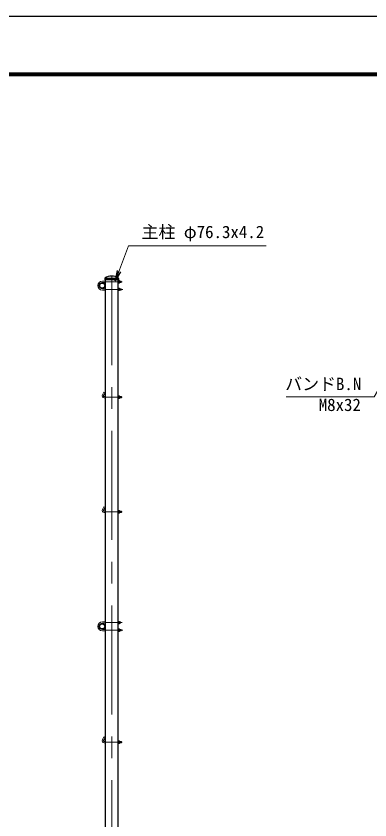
# Model space of a CAD drawing. Units: millimetres, scale not verified. Extents: x -6300 to 6300, y -4455 to 4455.
# Drawn here: x -1161 to 897, y -222 to 4455 of the extents above; entities that cross this region are included whole.
import ezdxf
from ezdxf.enums import TextEntityAlignment as Align

# ---------------------------------------------------------------- set-up
doc = ezdxf.new("R2010")
doc.units = ezdxf.units.MM
doc.header["$LTSCALE"] = 20
doc.linetypes.add('USER1', pattern=[50.8, 31.75, -6.35, 6.35, -6.35])
for name, color, linetype, lineweight in [('0-0_D-STR1', 1, 'Continuous', 25), ('0-1_D-STR3', 3, 'Continuous', 13), ('0-2_D-BMK', 2, 'USER1', 13), ('0-5_0', 7, 'Continuous', 25), ('0-A_D-STR-TXT', 7, 'Continuous', 13), ('0-C_D-TTL', 7, 'Continuous', 25)]:
    doc.layers.add(name, color=color, linetype=linetype, lineweight=lineweight)
doc.styles.add('ＭＳ ゴシック', font='')
doc.styles.get('ＭＳ ゴシック').set_extended_font_data('MS Gothic')

# ---------------------------------------------------------------- blocks, each defined once
blk = doc.blocks.new('_Open')
at = {"layer": '0-5_0'}
blk.add_line((-20, 3.333), (0, 0), dxfattribs=at)
blk.add_lwpolyline([(-20, -3.333), (0, 0), (-20, 0)], dxfattribs=at)

msp = doc.modelspace()

# ---------------------------------------------------------------- linework, layer by layer
at = {"layer": '0-0_D-STR1'}
for p, q in [((-644.95, 2929.07), (-644.95, 2921.01)), ((-564.75, 2929.01), (-644.95, 2929.01)), ((-564.75, 2921.01), (-644.95, 2921.01)), ((-564.75, 2929.07), (-564.75, 2921.01))]:
    msp.add_line(p, q, dxfattribs=at)
msp.add_lwpolyline([(-643, 2921.01), (-643, -1625.99), (-566.7, -1625.99), (-566.7, 2921.01)], dxfattribs=at)
for centre, radius in [((-660, 2887.01), 17), ((-660, 2887.01), 14.7), ((-660.37, 904.01), 17), ((-660.37, 904.01), 14.7)]:
    msp.add_circle(centre, radius, dxfattribs=at)
for centre, radius, start, end in [((-643.45, 2929.07), 1.5, 123.03241, 180), ((-604.85, 2869.7), 72.31, 56.96759, 123.03241), ((-566.25, 2929.07), 1.5, 0, 56.96759)]:
    msp.add_arc(centre, radius, start, end, dxfattribs=at)
at = {"layer": '0-1_D-STR3'}
for p, q in [((-659, 2913.01), (-643, 2913.01)), ((-659, 2905.01), (-643, 2905.01)), ((-566.7, 2916.51), (-560.9, 2916.51)), ((-566.7, 2916.51), (-566.7, 2901.51)), ((-560.9, 2912.76), (-566.7, 2912.76)), ((-560.9, 2905.26), (-566.7, 2905.26)), ((-566.7, 2901.51), (-560.9, 2901.51)), ((-560.2, 2914.93), (-560.2, 2903.37)), ((-560.2, 2913.01), (-550.2, 2913.01)), ((-560.2, 2912.31), (-549.5, 2912.31)), ((-560.2, 2905.71), (-549.5, 2905.71)), ((-560.2, 2905.01), (-550.2, 2905.01)), ((-550.2, 2905.01), (-549, 2906.21)), ((-549, 2911.81), (-549, 2906.21)), ((-659, 2869.01), (-643, 2869.01)), ((-659, 2861.01), (-643, 2861.01)), ((-560.9, 2868.76), (-566.7, 2868.76)), ((-560.9, 2861.26), (-566.7, 2861.26)), ((-566.7, 2857.51), (-560.9, 2857.51)), ((-560.2, 2859.09), (-560.2, 2870.66)), ((-560.2, 2869.01), (-550.2, 2869.01)), ((-560.2, 2868.31), (-549.5, 2868.31)), ((-560.2, 2861.71), (-549.5, 2861.71)), ((-560.2, 2861.01), (-550.2, 2861.01)), ((-550.2, 2861.01), (-549, 2862.21)), ((-549, 2867.81), (-549, 2862.21)), ((-649.93, 2267.6), (-658.93, 2252.01)), ((-649.93, 2267.6), (-658.93, 2252.01)), ((-643, 2263.6), (-652, 2248.01)), ((-643, 2263.6), (-652, 2248.01)), ((-643, 2263.6), (-649.93, 2267.6)), ((-643, 2263.6), (-649.93, 2267.6)), ((-566.7, 2245.51), (-566.7, 2230.51)), ((-566.7, 2245.51), (-560.9, 2245.51)), ((-566.7, 2245.51), (-566.7, 2230.51)), ((-566.7, 2245.51), (-560.9, 2245.51)), ((-648.54, 2242.01), (-643, 2242.01)), ((-648.54, 2242.01), (-643, 2242.01)), ((-648.54, 2234.01), (-643, 2234.01)), ((-648.54, 2234.01), (-643, 2234.01)), ((-560.9, 2241.76), (-566.7, 2241.76)), ((-560.9, 2241.76), (-566.7, 2241.76)), ((-560.9, 2234.26), (-566.7, 2234.26)), ((-560.9, 2234.26), (-566.7, 2234.26)), ((-566.7, 2230.51), (-560.9, 2230.51)), ((-566.7, 2230.51), (-560.9, 2230.51)), ((-560.2, 2243.93), (-560.2, 2232.37)), ((-560.2, 2243.93), (-560.2, 2232.37)), ((-560.2, 2242.01), (-549.74, 2242.01)), ((-560.2, 2242.01), (-549.74, 2242.01)), ((-560.2, 2241.31), (-549.04, 2241.31)), ((-560.2, 2241.31), (-549.04, 2241.31)), ((-560.2, 2234.71), (-549.04, 2234.71)), ((-560.2, 2234.71), (-549.04, 2234.71)), ((-560.2, 2234.01), (-549.74, 2234.01)), ((-560.2, 2234.01), (-549.74, 2234.01)), ((-549.74, 2242.01), (-549.74, 2234.01)), ((-548.54, 2240.81), (-549.74, 2242.01)), ((-549.74, 2234.01), (-548.54, 2235.21)), ((-549.74, 2234.01), (-548.54, 2235.21)), ((-548.54, 2240.81), (-548.54, 2235.21)), ((-548.54, 2240.81), (-548.54, 2235.21)), ((-548.54, 2240.81), (-548.54, 2235.21)), ((-548.54, 2240.81), (-548.54, 2235.21)), ((-649.93, 1600.6), (-658.93, 1585.01)), ((-649.93, 1600.6), (-658.93, 1585.01)), ((-643, 1596.6), (-652, 1581.01)), ((-643, 1596.6), (-652, 1581.01)), ((-643, 1596.6), (-649.93, 1600.6)), ((-643, 1596.6), (-649.93, 1600.6)), ((-648.54, 1575.01), (-643, 1575.01)), ((-648.54, 1575.01), (-643, 1575.01)), ((-648.54, 1567.01), (-643, 1567.01)), ((-648.54, 1567.01), (-643, 1567.01)), ((-566.7, 1578.51), (-566.7, 1563.51)), ((-566.7, 1578.51), (-560.9, 1578.51)), ((-566.7, 1578.51), (-566.7, 1563.51)), ((-566.7, 1578.51), (-560.9, 1578.51)), ((-560.9, 1574.76), (-566.7, 1574.76)), ((-560.9, 1574.76), (-566.7, 1574.76)), ((-560.9, 1567.26), (-566.7, 1567.26)), ((-560.9, 1567.26), (-566.7, 1567.26)), ((-566.7, 1563.51), (-560.9, 1563.51)), ((-566.7, 1563.51), (-560.9, 1563.51)), ((-560.2, 1576.93), (-560.2, 1565.37)), ((-560.2, 1576.93), (-560.2, 1565.37)), ((-560.2, 1575.01), (-549.74, 1575.01)), ((-560.2, 1575.01), (-549.74, 1575.01)), ((-560.2, 1574.31), (-549.04, 1574.31)), ((-560.2, 1574.31), (-549.04, 1574.31)), ((-560.2, 1567.71), (-549.04, 1567.71)), ((-560.2, 1567.71), (-549.04, 1567.71)), ((-560.2, 1567.01), (-549.74, 1567.01)), ((-560.2, 1567.01), (-549.74, 1567.01)), ((-549.74, 1575.01), (-549.74, 1567.01)), ((-548.54, 1573.81), (-549.74, 1575.01)), ((-549.74, 1567.01), (-548.54, 1568.21)), ((-549.74, 1567.01), (-548.54, 1568.21)), ((-548.54, 1573.81), (-548.54, 1568.21)), ((-548.54, 1573.81), (-548.54, 1568.21)), ((-548.54, 1573.81), (-548.54, 1568.21)), ((-548.54, 1573.81), (-548.54, 1568.21)), ((-659.37, 930.01), (-643, 930.01)), ((-659.37, 922.01), (-643, 922.01)), ((-566.7, 933.51), (-560.9, 933.51)), ((-566.7, 933.51), (-566.7, 918.51)), ((-560.9, 929.76), (-566.7, 929.76)), ((-560.9, 922.26), (-566.7, 922.26)), ((-566.7, 918.51), (-560.9, 918.51)), ((-560.2, 931.93), (-560.2, 920.37)), ((-560.2, 930.01), (-554.77, 930.01)), ((-560.2, 929.31), (-554.07, 929.31)), ((-560.2, 922.71), (-554.07, 922.71)), ((-560.2, 922.01), (-554.77, 922.01)), ((-554.77, 922.01), (-553.57, 923.21)), ((-553.57, 928.81), (-553.57, 923.21)), ((-659.37, 886.01), (-643, 886.01)), ((-659.37, 878.01), (-643, 878.01)), ((-560.9, 885.76), (-566.7, 885.76)), ((-560.9, 878.26), (-566.7, 878.26)), ((-566.7, 874.51), (-560.9, 874.51)), ((-560.2, 876.09), (-560.2, 887.66)), ((-560.2, 886.01), (-550.57, 886.01)), ((-560.2, 885.31), (-549.87, 885.31)), ((-560.2, 878.71), (-549.87, 878.71)), ((-560.2, 878.01), (-550.57, 878.01)), ((-549.37, 884.81), (-550.57, 886.01)), ((-550.57, 886.01), (-550.57, 878.01)), ((-550.57, 878.01), (-549.37, 879.21)), ((-549.37, 884.81), (-549.37, 879.21)), ((-649.93, 260.6), (-658.93, 245.01)), ((-649.93, 260.6), (-658.93, 245.01)), ((-643, 256.6), (-652, 241.01)), ((-643, 256.6), (-652, 241.01)), ((-643, 256.6), (-649.93, 260.6)), ((-643, 256.6), (-649.93, 260.6)), ((-648.54, 235.01), (-643, 235.01)), ((-648.54, 235.01), (-643, 235.01)), ((-566.7, 238.51), (-566.7, 223.51)), ((-566.7, 238.51), (-560.9, 238.51)), ((-566.7, 238.51), (-566.7, 223.51)), ((-566.7, 238.51), (-560.9, 238.51)), ((-560.9, 234.76), (-566.7, 234.76)), ((-560.9, 234.76), (-566.7, 234.76)), ((-560.2, 236.93), (-560.2, 225.37)), ((-560.2, 236.93), (-560.2, 225.37)), ((-560.2, 235.01), (-549.74, 235.01)), ((-560.2, 235.01), (-549.74, 235.01)), ((-560.2, 234.31), (-549.04, 234.31)), ((-560.2, 234.31), (-549.04, 234.31)), ((-549.74, 235.01), (-549.74, 227.01)), ((-548.54, 233.81), (-549.74, 235.01)), ((-648.54, 227.01), (-643, 227.01)), ((-648.54, 227.01), (-643, 227.01)), ((-560.9, 227.26), (-566.7, 227.26)), ((-560.9, 227.26), (-566.7, 227.26)), ((-566.7, 223.51), (-560.9, 223.51)), ((-566.7, 223.51), (-560.9, 223.51)), ((-560.2, 227.71), (-549.04, 227.71)), ((-560.2, 227.71), (-549.04, 227.71)), ((-560.2, 227.01), (-549.74, 227.01)), ((-560.2, 227.01), (-549.74, 227.01)), ((-549.74, 227.01), (-548.54, 228.21)), ((-549.74, 227.01), (-548.54, 228.21)), ((-548.54, 233.81), (-548.54, 228.21)), ((-548.54, 233.81), (-548.54, 228.21)), ((-548.54, 233.81), (-548.54, 228.21)), ((-548.54, 233.81), (-548.54, 228.21))]:
    msp.add_line(p, q, dxfattribs=at)
for points in [[(-549, 2911.81), (-550.2, 2913.01), (-550.2, 2905.01)], [(-566.7, 2857.51), (-566.7, 2872.51), (-560.9, 2872.51)], [(-549, 2867.81), (-550.2, 2869.01), (-550.2, 2861.01)], [(-548.54, 2240.81), (-549.74, 2242.01), (-549.74, 2234.01)], [(-548.54, 1573.81), (-549.74, 1575.01), (-549.74, 1567.01)], [(-566.7, 874.51), (-566.7, 889.51), (-560.9, 889.51)], [(-553.57, 928.81), (-554.77, 930.01), (-554.77, 922.01)], [(-548.54, 233.81), (-549.74, 235.01), (-549.74, 227.01)]]:
    msp.add_lwpolyline(points, dxfattribs=at)
for centre, radius, start, end in [((-659, 2887.01), 26, 90, 270), ((-659, 2887.01), 18, 90, 270), ((-659, 2887.01), 18, 90, 270), ((-563, 2914.64), 2.81, 318.21899, 41.78101), ((-570.59, 2909.01), 10.39, 338.85295, 21.14705), ((-563.06, 2903.39), 2.86, 319.0514, 40.9486), ((-563.06, 2870.64), 2.86, 319.0514, 40.9486), ((-570.59, 2865.01), 10.39, 338.85295, 21.14705), ((-563, 2859.39), 2.81, 318.21899, 41.78101), ((-648.54, 2246.01), 12, 150, 270), ((-648.54, 2246.01), 12, 150, 270), ((-648.54, 2246.01), 4, 150, 270), ((-648.54, 2246.01), 4, 150, 270), ((-563, 2243.64), 2.81, 318.21899, 41.78101), ((-563, 2243.64), 2.81, 318.21899, 41.78101), ((-570.59, 2238.01), 10.39, 338.85295, 21.14705), ((-570.59, 2238.01), 10.39, 338.85295, 21.14705), ((-563.06, 2232.39), 2.86, 319.0514, 40.9486), ((-563.06, 2232.39), 2.86, 319.0514, 40.9486), ((-648.54, 1579.01), 12, 150, 270), ((-648.54, 1579.01), 12, 150, 270), ((-648.54, 1579.01), 4, 150, 270), ((-648.54, 1579.01), 4, 150, 270), ((-563, 1576.64), 2.81, 318.21899, 41.78101), ((-563, 1576.64), 2.81, 318.21899, 41.78101), ((-570.59, 1571.01), 10.39, 338.85295, 21.14705), ((-570.59, 1571.01), 10.39, 338.85295, 21.14705), ((-563.06, 1565.39), 2.86, 319.0514, 40.9486), ((-563.06, 1565.39), 2.86, 319.0514, 40.9486), ((-659.37, 904.01), 26, 90, 270), ((-659.37, 904.01), 18, 90, 270), ((-659.37, 904.01), 18, 90, 270), ((-563, 931.64), 2.81, 318.21899, 41.78101), ((-570.59, 926.01), 10.39, 338.85295, 21.14705), ((-563.06, 920.39), 2.86, 319.0514, 40.9486), ((-563.06, 887.64), 2.86, 319.0514, 40.9486), ((-570.59, 882.01), 10.39, 338.85295, 21.14705), ((-563, 876.39), 2.81, 318.21899, 41.78101), ((-648.54, 239.01), 12, 150, 270), ((-648.54, 239.01), 12, 150, 270), ((-648.54, 239.01), 4, 150, 270), ((-648.54, 239.01), 4, 150, 270), ((-563, 236.64), 2.81, 318.21899, 41.78101), ((-563, 236.64), 2.81, 318.21899, 41.78101), ((-570.59, 231.01), 10.39, 338.85295, 21.14705), ((-570.59, 231.01), 10.39, 338.85295, 21.14705), ((-563.06, 225.39), 2.86, 319.0514, 40.9486), ((-563.06, 225.39), 2.86, 319.0514, 40.9486)]:
    msp.add_arc(centre, radius, start, end, dxfattribs=at)
at = {"layer": '0-2_D-BMK'}
for p, q in [((-643, 2909.01), (-543.61, 2909.01)), ((-604.85, -1640.99), (-604.85, 2944.01)), ((-643, 2865.01), (-539.41, 2865.01)), ((-643, 2238.01), (-543.65, 2238.01)), ((-643, 1571.01), (-543.65, 1571.01)), ((-643, 926.01), (-543.61, 926.01)), ((-643, 882.01), (-539.41, 882.01)), ((-643, 231.01), (-543.65, 231.01))]:
    msp.add_line(p, q, dxfattribs=at)
at = {"layer": '0-A_D-STR-TXT'}
for points in [[(294.24, 3117.51), (-507.78, 3117.51), (-583.17, 2916.24)], [(408.91, 2239.71), (921.59, 2239.71), (1016.69, 2401.39)]]:
    msp.add_lwpolyline(points, dxfattribs=at)
at = {"layer": '0-C_D-TTL', "color": 2}
msp.add_lwpolyline([(-6300, 4455), (6300, 4455), (6300, -4455), (-6300, -4455)], close=True, dxfattribs=at)
at = {"layer": '0-C_D-TTL'}
for points in [[(-5895, 4125), (5895, 4125), (5895, -4125), (-5895, -4125)], [(-5891.25, 4121.25), (5891.25, 4121.25), (5891.25, -4121.25), (-5891.25, -4121.25)], [(-5887.5, 4117.5), (5887.5, 4117.5), (5887.5, -4117.5), (-5887.5, -4117.5)], [(-5883.75, 4113.75), (5883.75, 4113.75), (5883.75, -4113.75), (-5883.75, -4113.75)], [(-5880, 4110), (5880, 4110), (5880, -4110), (-5880, -4110)]]:
    msp.add_lwpolyline(points, close=True, dxfattribs=at)

# ---------------------------------------------------------------- block references
at = {"layer": '0-A_D-STR-TXT', "xscale": 3, "yscale": 3, "rotation": 249.46512}
msp.add_blockref('_Open', (-583.87, 2914.36), dxfattribs=at)

# ---------------------------------------------------------------- texts
at = {"layer": '0-A_D-STR-TXT', "style": 'ＭＳ ゴシック'}
for s, p in [('主柱 φ76.3x4.2', (-431.39, 3141.53)), ('バンドB.N', (403.96, 2257.06)), ('M8x32', (598.88, 2135.54))]:
    msp.add_text(s, height=72.14, dxfattribs=at).set_placement(p, align=Align.BOTTOM_LEFT)

doc.saveas('drawing.dxf')
